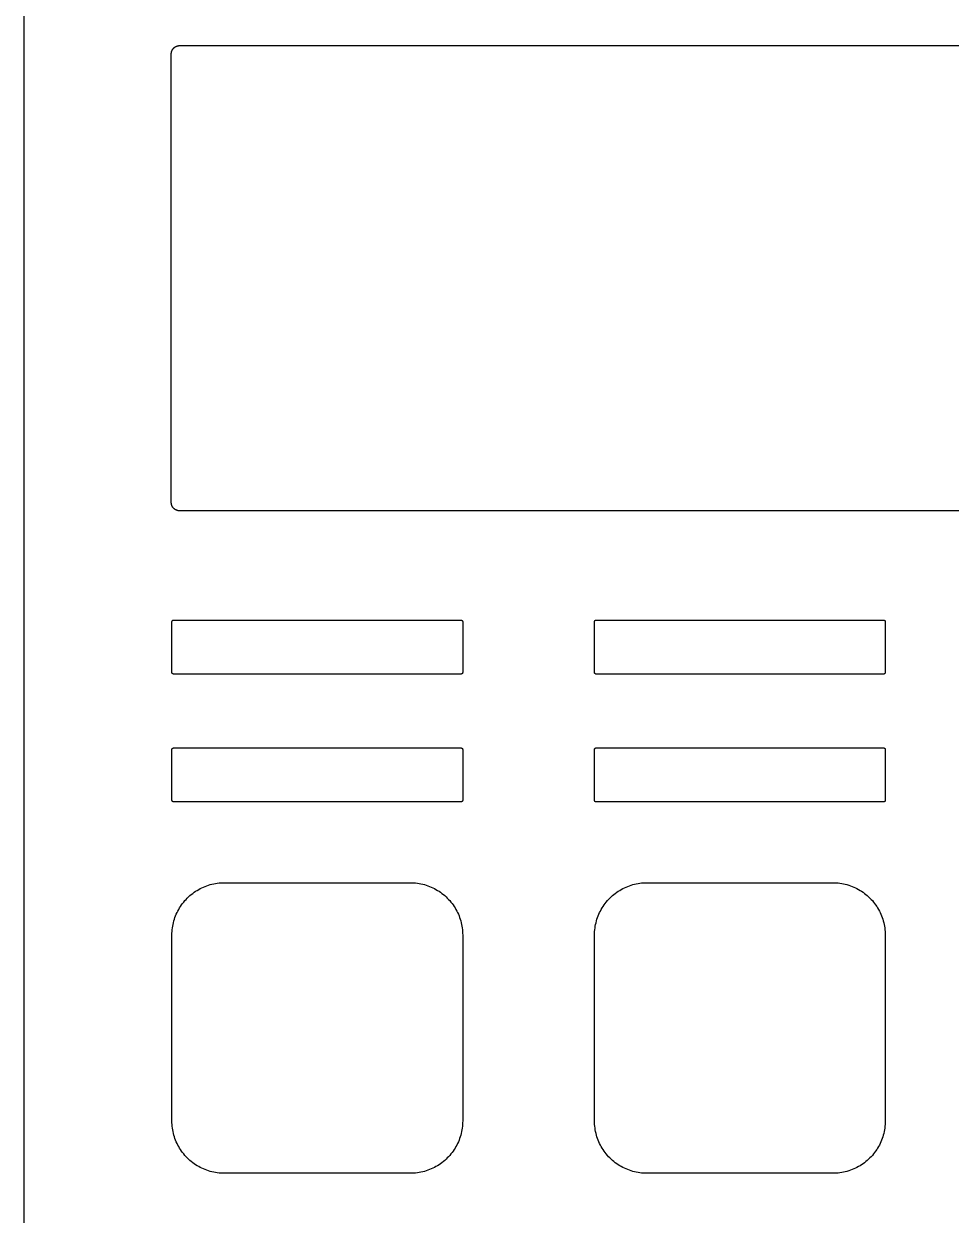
# Model space of a CAD drawing. Header units: millimetres. Extents: x -12 to 325, y -161 to 218.
# Drawn here: x -5.6 to 49.2, y 89.8 to 160.3 of the extents above; entities that cross this region are included whole.
import ezdxf

# ---------------------------------------------------------------- set-up
doc = ezdxf.new("R2010")
doc.units = ezdxf.units.MM
doc.header["$MEASUREMENT"] = 0
doc.layers.add('plot', color=12, linetype='Continuous', true_color=0xb80000)

msp = doc.modelspace()

# ---------------------------------------------------------------- linework, layer by layer
at = {"layer": 'plot'}
for points in [[(-5.635, 166.34), (-5.635, -4.16)], [(3.589, 131.496), (3.577, 131.496), (3.566, 131.496), (3.555, 131.497), (3.544, 131.498), (3.532, 131.499), (3.521, 131.5), (3.509, 131.502), (3.498, 131.504), (3.486, 131.506), (3.474, 131.509), (3.463, 131.512), (3.451, 131.515), (3.439, 131.518), (3.428, 131.522), (3.416, 131.526), (3.405, 131.531), (3.393, 131.536), (3.382, 131.541), (3.37, 131.546), (3.359, 131.552), (3.348, 131.557), (3.337, 131.564), (3.326, 131.57), (3.315, 131.577), (3.304, 131.584), (3.294, 131.592), (3.284, 131.6), (3.273, 131.608), (3.263, 131.616), (3.254, 131.624), (3.244, 131.633), (3.235, 131.642), (3.226, 131.651), (3.217, 131.661), (3.209, 131.671), (3.2, 131.681), (3.192, 131.691), (3.185, 131.701), (3.177, 131.711), (3.17, 131.722), (3.163, 131.733), (3.157, 131.744), (3.15, 131.755), (3.144, 131.766), (3.139, 131.777), (3.133, 131.789), (3.128, 131.8), (3.124, 131.812), (3.119, 131.823), (3.115, 131.835), (3.111, 131.846), (3.108, 131.858), (3.105, 131.87), (3.102, 131.881), (3.099, 131.893), (3.097, 131.905), (3.095, 131.916), (3.093, 131.928), (3.092, 131.939), (3.091, 131.951), (3.09, 131.962), (3.089, 131.973), (3.089, 131.985), (3.089, 131.996), (3.089, 158.535), (3.089, 158.546), (3.089, 158.557), (3.09, 158.569), (3.091, 158.58), (3.092, 158.591), (3.093, 158.603), (3.095, 158.615), (3.097, 158.626), (3.099, 158.638), (3.102, 158.649), (3.105, 158.661), (3.108, 158.673), (3.111, 158.684), (3.115, 158.696), (3.119, 158.708), (3.124, 158.719), (3.128, 158.731), (3.133, 158.742), (3.139, 158.753), (3.144, 158.765), (3.15, 158.776), (3.157, 158.787), (3.163, 158.798), (3.17, 158.809), (3.177, 158.819), (3.185, 158.83), (3.192, 158.84), (3.2, 158.85), (3.209, 158.86), (3.217, 158.87), (3.226, 158.879), (3.235, 158.889), (3.244, 158.898), (3.254, 158.906), (3.263, 158.915), (3.273, 158.923), (3.284, 158.931), (3.294, 158.939), (3.304, 158.946), (3.315, 158.954), (3.326, 158.96), (3.337, 158.967), (3.348, 158.973), (3.359, 158.979), (3.37, 158.985), (3.382, 158.99), (3.393, 158.995), (3.405, 159), (3.416, 159.004), (3.428, 159.009), (3.439, 159.012), (3.451, 159.016), (3.463, 159.019), (3.474, 159.022), (3.486, 159.024), (3.498, 159.027), (3.509, 159.029), (3.521, 159.03), (3.532, 159.032), (3.544, 159.033), (3.555, 159.034), (3.566, 159.035), (3.577, 159.035), (3.589, 159.035), (74.996, 159.035)], [(74.996, 131.496), (3.589, 131.496)], [(3.229, 121.833), (3.227, 121.833), (3.225, 121.833), (3.223, 121.833), (3.22, 121.834), (3.218, 121.834), (3.216, 121.834), (3.214, 121.835), (3.211, 121.835), (3.209, 121.835), (3.207, 121.836), (3.204, 121.836), (3.202, 121.837), (3.2, 121.838), (3.197, 121.839), (3.195, 121.839), (3.193, 121.84), (3.19, 121.841), (3.188, 121.842), (3.186, 121.843), (3.183, 121.844), (3.181, 121.846), (3.179, 121.847), (3.177, 121.848), (3.175, 121.85), (3.173, 121.851), (3.17, 121.852), (3.168, 121.854), (3.166, 121.856), (3.164, 121.857), (3.162, 121.859), (3.161, 121.861), (3.159, 121.863), (3.157, 121.864), (3.155, 121.866), (3.153, 121.868), (3.152, 121.87), (3.15, 121.872), (3.149, 121.874), (3.147, 121.876), (3.146, 121.879), (3.144, 121.881), (3.143, 121.883), (3.142, 121.885), (3.141, 121.887), (3.139, 121.89), (3.138, 121.892), (3.137, 121.894), (3.136, 121.896), (3.136, 121.899), (3.135, 121.901), (3.134, 121.903), (3.133, 121.906), (3.133, 121.908), (3.132, 121.91), (3.132, 121.913), (3.131, 121.915), (3.131, 121.917), (3.13, 121.92), (3.13, 121.922), (3.13, 121.924), (3.13, 121.927), (3.129, 121.929), (3.129, 121.931), (3.129, 121.933), (3.129, 124.933), (3.129, 124.935), (3.129, 124.938), (3.13, 124.94), (3.13, 124.942), (3.13, 124.945), (3.13, 124.947), (3.131, 124.949), (3.131, 124.951), (3.132, 124.954), (3.132, 124.956), (3.133, 124.958), (3.133, 124.961), (3.134, 124.963), (3.135, 124.965), (3.136, 124.968), (3.136, 124.97), (3.137, 124.972), (3.138, 124.975), (3.139, 124.977), (3.141, 124.979), (3.142, 124.981), (3.143, 124.984), (3.144, 124.986), (3.146, 124.988), (3.147, 124.99), (3.149, 124.992), (3.15, 124.994), (3.152, 124.996), (3.153, 124.998), (3.155, 125), (3.157, 125.002), (3.159, 125.004), (3.161, 125.006), (3.162, 125.008), (3.164, 125.009), (3.166, 125.011), (3.168, 125.012), (3.17, 125.014), (3.173, 125.016), (3.175, 125.017), (3.177, 125.018), (3.179, 125.02), (3.181, 125.021), (3.183, 125.022), (3.186, 125.023), (3.188, 125.024), (3.19, 125.025), (3.193, 125.026), (3.195, 125.027), (3.197, 125.028), (3.2, 125.029), (3.202, 125.029), (3.204, 125.03), (3.207, 125.031), (3.209, 125.031), (3.211, 125.032), (3.214, 125.032), (3.216, 125.032), (3.218, 125.033), (3.22, 125.033), (3.223, 125.033), (3.225, 125.033), (3.227, 125.033), (3.229, 125.033), (20.229, 125.033), (20.232, 125.033), (20.234, 125.033), (20.236, 125.033), (20.238, 125.033), (20.241, 125.033), (20.243, 125.032), (20.245, 125.032), (20.248, 125.032), (20.25, 125.031), (20.252, 125.031), (20.255, 125.03), (20.257, 125.029), (20.259, 125.029), (20.262, 125.028), (20.264, 125.027), (20.266, 125.026), (20.269, 125.025), (20.271, 125.024), (20.273, 125.023), (20.275, 125.022), (20.278, 125.021), (20.28, 125.02), (20.282, 125.018), (20.284, 125.017), (20.286, 125.016), (20.288, 125.014), (20.29, 125.012), (20.292, 125.011), (20.294, 125.009), (20.296, 125.008), (20.298, 125.006), (20.3, 125.004), (20.302, 125.002), (20.304, 125), (20.305, 124.998), (20.307, 124.996), (20.309, 124.994), (20.31, 124.992), (20.312, 124.99), (20.313, 124.988), (20.314, 124.986), (20.316, 124.984), (20.317, 124.981), (20.318, 124.979), (20.319, 124.977), (20.32, 124.975), (20.321, 124.972), (20.322, 124.97), (20.323, 124.968), (20.324, 124.965), (20.325, 124.963), (20.326, 124.961), (20.326, 124.958), (20.327, 124.956), (20.327, 124.954), (20.328, 124.951), (20.328, 124.949), (20.328, 124.947), (20.329, 124.945), (20.329, 124.942), (20.329, 124.94), (20.329, 124.938), (20.329, 124.935), (20.329, 124.933), (20.329, 121.933), (20.329, 121.931), (20.329, 121.929), (20.329, 121.927), (20.329, 121.924), (20.329, 121.922), (20.328, 121.92), (20.328, 121.917), (20.328, 121.915), (20.327, 121.913), (20.327, 121.91), (20.326, 121.908), (20.326, 121.906), (20.325, 121.903), (20.324, 121.901), (20.323, 121.899), (20.322, 121.896), (20.321, 121.894), (20.32, 121.892), (20.319, 121.89), (20.318, 121.887), (20.317, 121.885), (20.316, 121.883), (20.314, 121.881), (20.313, 121.879), (20.312, 121.876), (20.31, 121.874), (20.309, 121.872), (20.307, 121.87), (20.305, 121.868), (20.304, 121.866), (20.302, 121.864), (20.3, 121.863), (20.298, 121.861), (20.296, 121.859), (20.294, 121.857), (20.292, 121.856), (20.29, 121.854), (20.288, 121.852), (20.286, 121.851), (20.284, 121.85), (20.282, 121.848), (20.28, 121.847), (20.278, 121.846), (20.275, 121.844), (20.273, 121.843), (20.271, 121.842), (20.269, 121.841), (20.266, 121.84), (20.264, 121.839), (20.262, 121.839), (20.259, 121.838), (20.257, 121.837), (20.255, 121.836), (20.252, 121.836), (20.25, 121.835), (20.248, 121.835), (20.245, 121.835), (20.243, 121.834), (20.241, 121.834), (20.238, 121.834), (20.236, 121.833), (20.234, 121.833), (20.232, 121.833), (20.229, 121.833), (3.229, 121.833)], [(28.129, 124.933), (28.129, 124.937), (28.13, 124.94), (28.13, 124.943), (28.13, 124.947), (28.131, 124.95), (28.131, 124.954), (28.132, 124.957), (28.133, 124.96), (28.134, 124.964), (28.135, 124.967), (28.136, 124.97), (28.138, 124.973), (28.139, 124.976), (28.141, 124.979), (28.142, 124.982), (28.144, 124.985), (28.146, 124.988), (28.148, 124.991), (28.15, 124.994), (28.152, 124.996), (28.154, 124.999), (28.156, 125.002), (28.159, 125.004), (28.161, 125.006), (28.164, 125.009), (28.166, 125.011), (28.169, 125.013), (28.172, 125.015), (28.175, 125.017), (28.177, 125.019), (28.18, 125.02), (28.183, 125.022), (28.186, 125.024), (28.19, 125.025), (28.193, 125.026), (28.196, 125.027), (28.199, 125.029), (28.202, 125.03), (28.206, 125.03), (28.209, 125.031), (28.212, 125.032), (28.216, 125.032), (28.219, 125.033), (28.223, 125.033), (28.226, 125.033), (28.229, 125.033)], [(28.129, 121.933), (28.129, 124.933)], [(28.229, 125.033), (45.229, 125.033)], [(45.229, 125.033), (45.233, 125.033), (45.236, 125.033), (45.24, 125.033), (45.243, 125.032), (45.246, 125.032), (45.25, 125.031), (45.253, 125.03), (45.256, 125.03), (45.26, 125.029), (45.263, 125.027), (45.266, 125.026), (45.269, 125.025), (45.272, 125.024), (45.275, 125.022), (45.278, 125.02), (45.281, 125.019), (45.284, 125.017), (45.287, 125.015), (45.29, 125.013), (45.292, 125.011), (45.295, 125.009), (45.298, 125.006), (45.3, 125.004), (45.302, 125.002), (45.305, 124.999), (45.307, 124.996), (45.309, 124.994), (45.311, 124.991), (45.313, 124.988), (45.315, 124.985), (45.317, 124.982), (45.318, 124.979), (45.32, 124.976), (45.321, 124.973), (45.322, 124.97), (45.324, 124.967), (45.325, 124.964), (45.326, 124.96), (45.327, 124.957), (45.327, 124.954), (45.328, 124.95), (45.328, 124.947), (45.329, 124.943), (45.329, 124.94), (45.329, 124.937), (45.329, 124.933)], [(45.329, 124.933), (45.329, 121.933)], [(28.229, 121.833), (28.226, 121.833), (28.223, 121.833), (28.219, 121.834), (28.216, 121.834), (28.212, 121.835), (28.209, 121.835), (28.206, 121.836), (28.202, 121.837), (28.199, 121.838), (28.196, 121.839), (28.193, 121.84), (28.19, 121.842), (28.186, 121.843), (28.183, 121.844), (28.18, 121.846), (28.177, 121.848), (28.175, 121.85), (28.172, 121.852), (28.169, 121.854), (28.166, 121.856), (28.164, 121.858), (28.161, 121.86), (28.159, 121.863), (28.156, 121.865), (28.154, 121.868), (28.152, 121.87), (28.15, 121.873), (28.148, 121.876), (28.146, 121.878), (28.144, 121.881), (28.142, 121.884), (28.141, 121.887), (28.139, 121.89), (28.138, 121.893), (28.136, 121.897), (28.135, 121.9), (28.134, 121.903), (28.133, 121.906), (28.132, 121.91), (28.131, 121.913), (28.131, 121.916), (28.13, 121.92), (28.13, 121.923), (28.13, 121.926), (28.129, 121.93), (28.129, 121.933)], [(45.229, 121.833), (28.229, 121.833)], [(45.329, 121.933), (45.329, 121.93), (45.329, 121.926), (45.329, 121.923), (45.328, 121.92), (45.328, 121.916), (45.327, 121.913), (45.327, 121.91), (45.326, 121.906), (45.325, 121.903), (45.324, 121.9), (45.322, 121.897), (45.321, 121.893), (45.32, 121.89), (45.318, 121.887), (45.317, 121.884), (45.315, 121.881), (45.313, 121.878), (45.311, 121.876), (45.309, 121.873), (45.307, 121.87), (45.305, 121.868), (45.302, 121.865), (45.3, 121.863), (45.298, 121.86), (45.295, 121.858), (45.292, 121.856), (45.29, 121.854), (45.287, 121.852), (45.284, 121.85), (45.281, 121.848), (45.278, 121.846), (45.275, 121.844), (45.272, 121.843), (45.269, 121.842), (45.266, 121.84), (45.263, 121.839), (45.26, 121.838), (45.256, 121.837), (45.253, 121.836), (45.25, 121.835), (45.246, 121.835), (45.243, 121.834), (45.24, 121.834), (45.236, 121.833), (45.233, 121.833), (45.229, 121.833)], [(3.229, 114.265), (3.227, 114.265), (3.225, 114.266), (3.223, 114.266), (3.22, 114.266), (3.218, 114.266), (3.216, 114.266), (3.214, 114.267), (3.211, 114.267), (3.209, 114.268), (3.207, 114.268), (3.204, 114.269), (3.202, 114.269), (3.2, 114.27), (3.197, 114.271), (3.195, 114.272), (3.193, 114.272), (3.19, 114.273), (3.188, 114.274), (3.186, 114.275), (3.183, 114.277), (3.181, 114.278), (3.179, 114.279), (3.177, 114.28), (3.175, 114.282), (3.173, 114.283), (3.17, 114.285), (3.168, 114.286), (3.166, 114.288), (3.164, 114.289), (3.162, 114.291), (3.161, 114.293), (3.159, 114.295), (3.157, 114.297), (3.155, 114.298), (3.153, 114.3), (3.152, 114.302), (3.15, 114.304), (3.149, 114.306), (3.147, 114.309), (3.146, 114.311), (3.144, 114.313), (3.143, 114.315), (3.142, 114.317), (3.141, 114.319), (3.139, 114.322), (3.138, 114.324), (3.137, 114.326), (3.136, 114.329), (3.136, 114.331), (3.135, 114.333), (3.134, 114.336), (3.133, 114.338), (3.133, 114.34), (3.132, 114.343), (3.132, 114.345), (3.131, 114.347), (3.131, 114.35), (3.13, 114.352), (3.13, 114.354), (3.13, 114.356), (3.13, 114.359), (3.129, 114.361), (3.129, 114.363), (3.129, 114.365), (3.129, 117.365), (3.129, 117.368), (3.129, 117.37), (3.13, 117.372), (3.13, 117.374), (3.13, 117.377), (3.13, 117.379), (3.131, 117.381), (3.131, 117.384), (3.132, 117.386), (3.132, 117.388), (3.133, 117.391), (3.133, 117.393), (3.134, 117.395), (3.135, 117.398), (3.136, 117.4), (3.136, 117.402), (3.137, 117.405), (3.138, 117.407), (3.139, 117.409), (3.141, 117.411), (3.142, 117.414), (3.143, 117.416), (3.144, 117.418), (3.146, 117.42), (3.147, 117.422), (3.149, 117.424), (3.15, 117.426), (3.152, 117.428), (3.153, 117.43), (3.155, 117.432), (3.157, 117.434), (3.159, 117.436), (3.161, 117.438), (3.162, 117.44), (3.164, 117.441), (3.166, 117.443), (3.168, 117.445), (3.17, 117.446), (3.173, 117.448), (3.175, 117.449), (3.177, 117.45), (3.179, 117.452), (3.181, 117.453), (3.183, 117.454), (3.186, 117.455), (3.188, 117.456), (3.19, 117.457), (3.193, 117.458), (3.195, 117.459), (3.197, 117.46), (3.2, 117.461), (3.202, 117.462), (3.204, 117.462), (3.207, 117.463), (3.209, 117.463), (3.211, 117.464), (3.214, 117.464), (3.216, 117.464), (3.218, 117.465), (3.22, 117.465), (3.223, 117.465), (3.225, 117.465), (3.227, 117.465), (3.229, 117.465), (20.229, 117.465), (20.232, 117.465), (20.234, 117.465), (20.236, 117.465), (20.238, 117.465), (20.241, 117.465), (20.243, 117.464), (20.245, 117.464), (20.248, 117.464), (20.25, 117.463), (20.252, 117.463), (20.255, 117.462), (20.257, 117.462), (20.259, 117.461), (20.262, 117.46), (20.264, 117.459), (20.266, 117.458), (20.269, 117.457), (20.271, 117.456), (20.273, 117.455), (20.275, 117.454), (20.278, 117.453), (20.28, 117.452), (20.282, 117.45), (20.284, 117.449), (20.286, 117.448), (20.288, 117.446), (20.29, 117.445), (20.292, 117.443), (20.294, 117.441), (20.296, 117.44), (20.298, 117.438), (20.3, 117.436), (20.302, 117.434), (20.304, 117.432), (20.305, 117.43), (20.307, 117.428), (20.309, 117.426), (20.31, 117.424), (20.312, 117.422), (20.313, 117.42), (20.314, 117.418), (20.316, 117.416), (20.317, 117.414), (20.318, 117.411), (20.319, 117.409), (20.32, 117.407), (20.321, 117.405), (20.322, 117.402), (20.323, 117.4), (20.324, 117.398), (20.325, 117.395), (20.326, 117.393), (20.326, 117.391), (20.327, 117.388), (20.327, 117.386), (20.328, 117.384), (20.328, 117.381), (20.328, 117.379), (20.329, 117.377), (20.329, 117.374), (20.329, 117.372), (20.329, 117.37), (20.329, 117.368), (20.329, 117.365), (20.329, 114.365), (20.329, 114.363), (20.329, 114.361), (20.329, 114.359), (20.329, 114.356), (20.329, 114.354), (20.328, 114.352), (20.328, 114.35), (20.328, 114.347), (20.327, 114.345), (20.327, 114.343), (20.326, 114.34), (20.326, 114.338), (20.325, 114.336), (20.324, 114.333), (20.323, 114.331), (20.322, 114.329), (20.321, 114.326), (20.32, 114.324), (20.319, 114.322), (20.318, 114.319), (20.317, 114.317), (20.316, 114.315), (20.314, 114.313), (20.313, 114.311), (20.312, 114.309), (20.31, 114.306), (20.309, 114.304), (20.307, 114.302), (20.305, 114.3), (20.304, 114.298), (20.302, 114.297), (20.3, 114.295), (20.298, 114.293), (20.296, 114.291), (20.294, 114.289), (20.292, 114.288), (20.29, 114.286), (20.288, 114.285), (20.286, 114.283), (20.284, 114.282), (20.282, 114.28), (20.28, 114.279), (20.278, 114.278), (20.275, 114.277), (20.273, 114.275), (20.271, 114.274), (20.269, 114.273), (20.266, 114.272), (20.264, 114.272), (20.262, 114.271), (20.259, 114.27), (20.257, 114.269), (20.255, 114.269), (20.252, 114.268), (20.25, 114.268), (20.248, 114.267), (20.245, 114.267), (20.243, 114.266), (20.241, 114.266), (20.238, 114.266), (20.236, 114.266), (20.234, 114.266), (20.232, 114.265), (20.229, 114.265), (3.229, 114.265)], [(28.129, 117.365), (28.129, 117.369), (28.13, 117.372), (28.13, 117.376), (28.13, 117.379), (28.131, 117.382), (28.131, 117.386), (28.132, 117.389), (28.133, 117.392), (28.134, 117.396), (28.135, 117.399), (28.136, 117.402), (28.138, 117.405), (28.139, 117.408), (28.141, 117.411), (28.142, 117.414), (28.144, 117.417), (28.146, 117.42), (28.148, 117.423), (28.15, 117.426), (28.152, 117.429), (28.154, 117.431), (28.156, 117.434), (28.159, 117.436), (28.161, 117.439), (28.164, 117.441), (28.166, 117.443), (28.169, 117.445), (28.172, 117.447), (28.175, 117.449), (28.177, 117.451), (28.18, 117.453), (28.183, 117.454), (28.186, 117.456), (28.19, 117.457), (28.193, 117.458), (28.196, 117.46), (28.199, 117.461), (28.202, 117.462), (28.206, 117.463), (28.209, 117.463), (28.212, 117.464), (28.216, 117.464), (28.219, 117.465), (28.223, 117.465), (28.226, 117.465), (28.229, 117.465)], [(28.129, 114.365), (28.129, 117.365)], [(28.229, 117.465), (45.229, 117.465)], [(45.229, 117.465), (45.233, 117.465), (45.236, 117.465), (45.24, 117.465), (45.243, 117.464), (45.246, 117.464), (45.25, 117.463), (45.253, 117.463), (45.256, 117.462), (45.26, 117.461), (45.263, 117.46), (45.266, 117.458), (45.269, 117.457), (45.272, 117.456), (45.275, 117.454), (45.278, 117.453), (45.281, 117.451), (45.284, 117.449), (45.287, 117.447), (45.29, 117.445), (45.292, 117.443), (45.295, 117.441), (45.298, 117.439), (45.3, 117.436), (45.302, 117.434), (45.305, 117.431), (45.307, 117.429), (45.309, 117.426), (45.311, 117.423), (45.313, 117.42), (45.315, 117.417), (45.317, 117.414), (45.318, 117.411), (45.32, 117.408), (45.321, 117.405), (45.322, 117.402), (45.324, 117.399), (45.325, 117.396), (45.326, 117.392), (45.327, 117.389), (45.327, 117.386), (45.328, 117.382), (45.328, 117.379), (45.329, 117.376), (45.329, 117.372), (45.329, 117.369), (45.329, 117.365)], [(45.329, 117.365), (45.329, 114.365)], [(28.229, 114.265), (28.226, 114.265), (28.223, 114.266), (28.219, 114.266), (28.216, 114.266), (28.212, 114.267), (28.209, 114.268), (28.206, 114.268), (28.202, 114.269), (28.199, 114.27), (28.196, 114.271), (28.193, 114.272), (28.19, 114.274), (28.186, 114.275), (28.183, 114.277), (28.18, 114.278), (28.177, 114.28), (28.175, 114.282), (28.172, 114.284), (28.169, 114.286), (28.166, 114.288), (28.164, 114.29), (28.161, 114.292), (28.159, 114.295), (28.156, 114.297), (28.154, 114.3), (28.152, 114.302), (28.15, 114.305), (28.148, 114.308), (28.146, 114.311), (28.144, 114.313), (28.142, 114.316), (28.141, 114.319), (28.139, 114.322), (28.138, 114.326), (28.136, 114.329), (28.135, 114.332), (28.134, 114.335), (28.133, 114.338), (28.132, 114.342), (28.131, 114.345), (28.131, 114.348), (28.13, 114.352), (28.13, 114.355), (28.13, 114.359), (28.129, 114.362), (28.129, 114.365)], [(45.229, 114.265), (28.229, 114.265)], [(45.329, 114.365), (45.329, 114.362), (45.329, 114.359), (45.329, 114.355), (45.328, 114.352), (45.328, 114.348), (45.327, 114.345), (45.327, 114.342), (45.326, 114.338), (45.325, 114.335), (45.324, 114.332), (45.322, 114.329), (45.321, 114.326), (45.32, 114.322), (45.318, 114.319), (45.317, 114.316), (45.315, 114.313), (45.313, 114.311), (45.311, 114.308), (45.309, 114.305), (45.307, 114.302), (45.305, 114.3), (45.302, 114.297), (45.3, 114.295), (45.298, 114.292), (45.295, 114.29), (45.292, 114.288), (45.29, 114.286), (45.287, 114.284), (45.284, 114.282), (45.281, 114.28), (45.278, 114.278), (45.275, 114.277), (45.272, 114.275), (45.269, 114.274), (45.266, 114.272), (45.263, 114.271), (45.26, 114.27), (45.256, 114.269), (45.253, 114.268), (45.25, 114.268), (45.246, 114.267), (45.243, 114.266), (45.24, 114.266), (45.236, 114.266), (45.233, 114.265), (45.229, 114.265)], [(3.129, 106.384), (3.131, 106.49), (3.137, 106.596), (3.146, 106.701), (3.158, 106.806), (3.174, 106.911), (3.194, 107.015), (3.218, 107.118), (3.244, 107.221), (3.275, 107.322), (3.308, 107.422), (3.346, 107.521), (3.386, 107.619), (3.43, 107.716), (3.477, 107.81), (3.527, 107.904), (3.581, 107.995), (3.637, 108.084), (3.697, 108.172), (3.759, 108.257), (3.825, 108.341), (3.893, 108.422), (3.964, 108.5), (4.037, 108.576), (4.113, 108.65), (4.192, 108.721), (4.273, 108.789), (4.356, 108.854), (4.442, 108.917), (4.529, 108.976), (4.619, 109.033), (4.71, 109.086), (4.803, 109.137), (4.898, 109.184), (4.994, 109.228), (5.092, 109.268), (5.191, 109.305), (5.292, 109.339), (5.393, 109.369), (5.495, 109.396), (5.599, 109.419), (5.703, 109.439), (5.807, 109.455), (5.912, 109.468), (6.018, 109.477), (6.124, 109.482), (6.229, 109.484)], [(6.229, 109.484), (17.229, 109.484)], [(17.229, 109.484), (17.335, 109.482), (17.441, 109.477), (17.546, 109.468), (17.652, 109.455), (17.756, 109.439), (17.86, 109.419), (17.963, 109.396), (18.066, 109.369), (18.167, 109.339), (18.268, 109.305), (18.367, 109.268), (18.464, 109.228), (18.561, 109.184), (18.656, 109.137), (18.749, 109.086), (18.84, 109.033), (18.93, 108.976), (19.017, 108.917), (19.103, 108.854), (19.186, 108.789), (19.267, 108.721), (19.345, 108.65), (19.421, 108.576), (19.495, 108.5), (19.566, 108.422), (19.634, 108.341), (19.699, 108.257), (19.762, 108.172), (19.822, 108.084), (19.878, 107.995), (19.932, 107.904), (19.982, 107.81), (20.029, 107.716), (20.073, 107.619), (20.113, 107.521), (20.15, 107.422), (20.184, 107.322), (20.214, 107.221), (20.241, 107.118), (20.265, 107.015), (20.284, 106.911), (20.301, 106.806), (20.313, 106.701), (20.322, 106.596), (20.328, 106.49), (20.329, 106.384)], [(28.129, 106.384), (28.131, 106.49), (28.137, 106.596), (28.146, 106.701), (28.158, 106.806), (28.174, 106.911), (28.194, 107.015), (28.218, 107.118), (28.244, 107.221), (28.275, 107.322), (28.308, 107.422), (28.346, 107.521), (28.386, 107.619), (28.43, 107.716), (28.477, 107.81), (28.527, 107.904), (28.581, 107.995), (28.637, 108.084), (28.697, 108.172), (28.759, 108.257), (28.825, 108.341), (28.893, 108.422), (28.964, 108.5), (29.037, 108.576), (29.113, 108.65), (29.192, 108.721), (29.273, 108.789), (29.356, 108.854), (29.442, 108.917), (29.529, 108.976), (29.619, 109.033), (29.71, 109.086), (29.803, 109.137), (29.898, 109.184), (29.994, 109.228), (30.092, 109.268), (30.191, 109.305), (30.292, 109.339), (30.393, 109.369), (30.495, 109.396), (30.599, 109.419), (30.703, 109.439), (30.807, 109.455), (30.912, 109.468), (31.018, 109.477), (31.124, 109.482), (31.229, 109.484)], [(31.229, 109.484), (42.229, 109.484)], [(42.229, 109.484), (42.335, 109.482), (42.441, 109.477), (42.546, 109.468), (42.652, 109.455), (42.756, 109.439), (42.86, 109.419), (42.963, 109.396), (43.066, 109.369), (43.167, 109.339), (43.268, 109.305), (43.367, 109.268), (43.464, 109.228), (43.561, 109.184), (43.656, 109.137), (43.749, 109.086), (43.84, 109.033), (43.93, 108.976), (44.017, 108.917), (44.103, 108.854), (44.186, 108.789), (44.267, 108.721), (44.345, 108.65), (44.421, 108.576), (44.495, 108.5), (44.566, 108.422), (44.634, 108.341), (44.699, 108.257), (44.762, 108.172), (44.822, 108.084), (44.878, 107.995), (44.932, 107.904), (44.982, 107.81), (45.029, 107.716), (45.073, 107.619), (45.113, 107.521), (45.15, 107.422), (45.184, 107.322), (45.214, 107.221), (45.241, 107.118), (45.265, 107.015), (45.284, 106.911), (45.301, 106.806), (45.313, 106.701), (45.322, 106.596), (45.328, 106.49), (45.329, 106.384)], [(3.129, 95.384), (3.129, 106.384)], [(20.329, 106.384), (20.329, 95.384)], [(28.129, 95.384), (28.129, 106.384)], [(45.329, 106.384), (45.329, 95.384)], [(6.229, 92.284), (6.124, 92.286), (6.018, 92.291), (5.912, 92.3), (5.807, 92.313), (5.703, 92.329), (5.599, 92.349), (5.495, 92.372), (5.393, 92.399), (5.292, 92.429), (5.191, 92.463), (5.092, 92.5), (4.994, 92.541), (4.898, 92.585), (4.803, 92.632), (4.71, 92.682), (4.619, 92.736), (4.529, 92.792), (4.442, 92.852), (4.356, 92.914), (4.273, 92.979), (4.192, 93.048), (4.113, 93.119), (4.037, 93.192), (3.964, 93.268), (3.893, 93.347), (3.825, 93.428), (3.759, 93.511), (3.697, 93.596), (3.637, 93.684), (3.581, 93.773), (3.527, 93.865), (3.477, 93.958), (3.43, 94.053), (3.386, 94.149), (3.346, 94.247), (3.308, 94.346), (3.275, 94.446), (3.244, 94.548), (3.218, 94.65), (3.194, 94.753), (3.174, 94.857), (3.158, 94.962), (3.146, 95.067), (3.137, 95.173), (3.131, 95.278), (3.129, 95.384)], [(20.329, 95.384), (20.328, 95.278), (20.322, 95.173), (20.313, 95.067), (20.301, 94.962), (20.284, 94.857), (20.265, 94.753), (20.241, 94.65), (20.214, 94.548), (20.184, 94.446), (20.15, 94.346), (20.113, 94.247), (20.073, 94.149), (20.029, 94.053), (19.982, 93.958), (19.932, 93.865), (19.878, 93.773), (19.822, 93.684), (19.762, 93.596), (19.699, 93.511), (19.634, 93.428), (19.566, 93.347), (19.495, 93.268), (19.421, 93.192), (19.345, 93.119), (19.267, 93.048), (19.186, 92.979), (19.103, 92.914), (19.017, 92.852), (18.93, 92.792), (18.84, 92.736), (18.749, 92.682), (18.656, 92.632), (18.561, 92.585), (18.464, 92.541), (18.367, 92.5), (18.268, 92.463), (18.167, 92.429), (18.066, 92.399), (17.963, 92.372), (17.86, 92.349), (17.756, 92.329), (17.652, 92.313), (17.546, 92.3), (17.441, 92.291), (17.335, 92.286), (17.229, 92.284)], [(31.229, 92.284), (31.124, 92.286), (31.018, 92.291), (30.912, 92.3), (30.807, 92.313), (30.703, 92.329), (30.599, 92.349), (30.495, 92.372), (30.393, 92.399), (30.292, 92.429), (30.191, 92.463), (30.092, 92.5), (29.994, 92.541), (29.898, 92.585), (29.803, 92.632), (29.71, 92.682), (29.619, 92.736), (29.529, 92.792), (29.442, 92.852), (29.356, 92.914), (29.273, 92.979), (29.192, 93.048), (29.113, 93.119), (29.037, 93.192), (28.964, 93.268), (28.893, 93.347), (28.825, 93.428), (28.759, 93.511), (28.697, 93.596), (28.637, 93.684), (28.581, 93.773), (28.527, 93.865), (28.477, 93.958), (28.43, 94.053), (28.386, 94.149), (28.346, 94.247), (28.308, 94.346), (28.275, 94.446), (28.244, 94.548), (28.218, 94.65), (28.194, 94.753), (28.174, 94.857), (28.158, 94.962), (28.146, 95.067), (28.137, 95.173), (28.131, 95.278), (28.129, 95.384)], [(45.329, 95.384), (45.328, 95.278), (45.322, 95.173), (45.313, 95.067), (45.301, 94.962), (45.284, 94.857), (45.265, 94.753), (45.241, 94.65), (45.214, 94.548), (45.184, 94.446), (45.15, 94.346), (45.113, 94.247), (45.073, 94.149), (45.029, 94.053), (44.982, 93.958), (44.932, 93.865), (44.878, 93.773), (44.822, 93.684), (44.762, 93.596), (44.699, 93.511), (44.634, 93.428), (44.566, 93.347), (44.495, 93.268), (44.421, 93.192), (44.345, 93.119), (44.267, 93.048), (44.186, 92.979), (44.103, 92.914), (44.017, 92.852), (43.93, 92.792), (43.84, 92.736), (43.749, 92.682), (43.656, 92.632), (43.561, 92.585), (43.464, 92.541), (43.367, 92.5), (43.268, 92.463), (43.167, 92.429), (43.066, 92.399), (42.963, 92.372), (42.86, 92.349), (42.756, 92.329), (42.652, 92.313), (42.546, 92.3), (42.441, 92.291), (42.335, 92.286), (42.229, 92.284)], [(17.229, 92.284), (6.229, 92.284)], [(42.229, 92.284), (31.229, 92.284)]]:
    msp.add_lwpolyline(points, dxfattribs=at)

doc.saveas('drawing.dxf')
